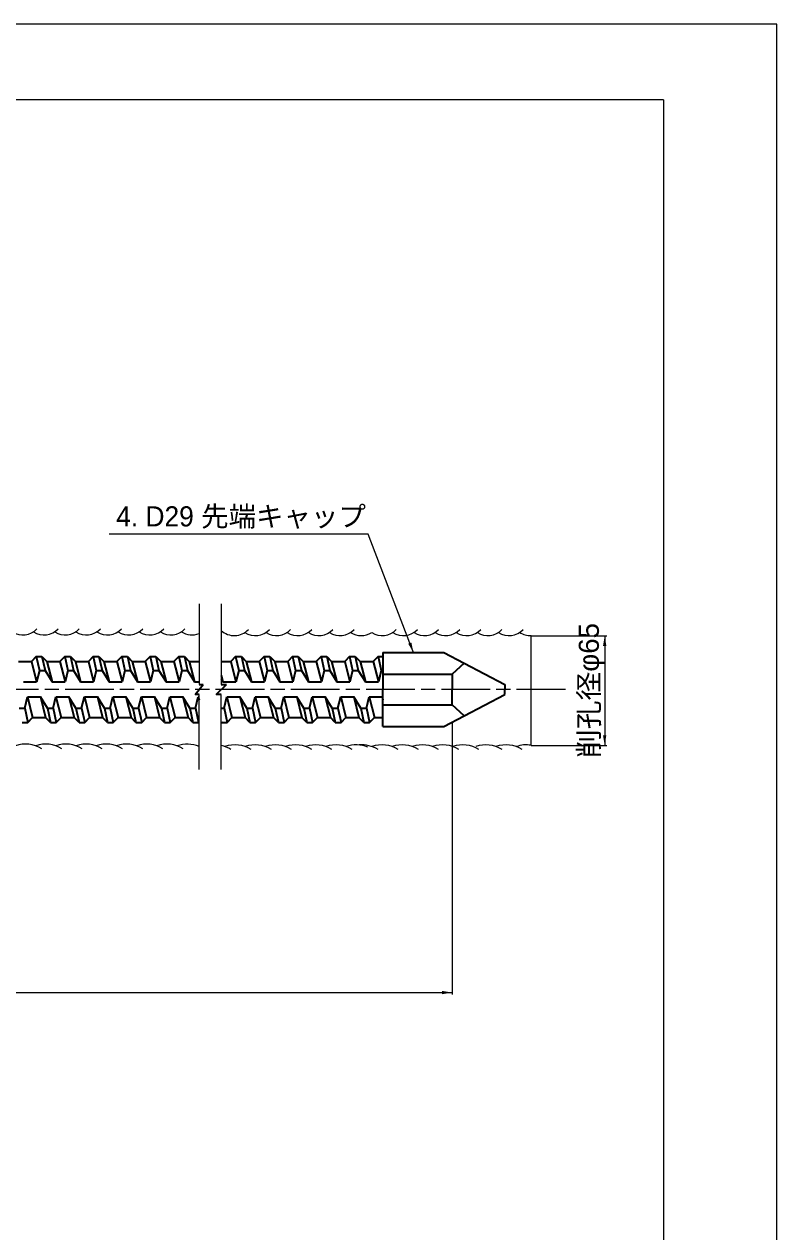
# Model space of a CAD drawing. Units: millimetres at full size, sheet at 1:2; details may follow other scales. Extents: x 2161 to 3843, y 928 to 2116.
# Drawn here: x 3473 to 3843, y 1522 to 2116 of the extents above; entities that cross this region are included whole.
import ezdxf
from ezdxf.enums import TextEntityAlignment as Align

# ---------------------------------------------------------------- set-up
doc = ezdxf.new("R2010")
doc.units = ezdxf.units.MM
doc.header["$LTSCALE"] = 2
doc.linetypes.add('CHAIN', pattern=[18.5, 12, -1.5, 3.5, -1.5])
for name, color, linetype, lineweight in [('1外形線', 7, 'Continuous', 35), ('2 細い実線', 3, 'Continuous', 20), ('4中心線', 1, 'CHAIN', 15), ('6寸法線', 4, 'Continuous', 13), ('7 枠・タイトル', 7, 'Continuous', 13), ('Defpoints_2', 7, 'Continuous', 13)]:
    doc.layers.add(name, color=color, linetype=linetype, lineweight=lineweight)
doc.styles.add('ＭＳ Ｐゴシック', font='')
doc.styles.get('ＭＳ Ｐゴシック').set_extended_font_data('MS PGothic')

# ---------------------------------------------------------------- blocks, each defined once
blk = doc.blocks.new('filled_arrow')
at = {"color": 0, "linetype": 'Continuous', "lineweight": -2}
blk.add_solid([(7.5, 1.25), (0, 0), (7.5, -1.25)], dxfattribs=at)

msp = doc.modelspace()

# ---------------------------------------------------------------- linework, layer by layer
at = {"layer": '1外形線'}
for p, q in [((3649.238, 1806.629), (3649.238, 1788.479)), ((3649.238, 1806.629), (3679.238, 1806.629)), ((3679.238, 1806.629), (3709.238, 1790.979)), ((3470.038, 1802.326), (3476.438, 1802.326)), ((3478.838, 1804.726), (3476.438, 1802.326)), ((3476.438, 1802.326), (3479.005, 1792.207)), ((3478.838, 1804.726), (3481.638, 1804.726)), ((3478.838, 1804.726), (3480.34, 1797.775)), ((3481.638, 1804.726), (3484.038, 1802.326)), ((3481.638, 1804.726), (3483.14, 1797.775)), ((3484.038, 1802.326), (3490.438, 1802.326)), ((3484.038, 1802.326), (3486.605, 1792.207)), ((3492.838, 1804.726), (3490.438, 1802.326)), ((3490.438, 1802.326), (3493.005, 1792.207)), ((3492.838, 1804.726), (3495.638, 1804.726)), ((3492.838, 1804.726), (3494.34, 1797.775)), ((3495.638, 1804.726), (3498.038, 1802.326)), ((3495.638, 1804.726), (3497.14, 1797.775)), ((3498.038, 1802.326), (3504.438, 1802.326)), ((3498.038, 1802.326), (3500.605, 1792.207)), ((3506.838, 1804.726), (3504.438, 1802.326)), ((3504.438, 1802.326), (3507.005, 1792.207)), ((3506.838, 1804.726), (3509.638, 1804.726)), ((3506.838, 1804.726), (3508.34, 1797.775)), ((3509.638, 1804.726), (3512.038, 1802.326)), ((3509.638, 1804.726), (3511.14, 1797.775)), ((3512.038, 1802.326), (3518.438, 1802.326)), ((3512.038, 1802.326), (3514.605, 1792.207)), ((3520.838, 1804.726), (3518.438, 1802.326)), ((3518.438, 1802.326), (3521.005, 1792.207)), ((3520.838, 1804.726), (3523.638, 1804.726)), ((3520.838, 1804.726), (3522.34, 1797.775)), ((3523.638, 1804.726), (3526.038, 1802.326)), ((3523.638, 1804.726), (3525.14, 1797.775)), ((3526.038, 1802.326), (3532.438, 1802.326)), ((3526.038, 1802.326), (3528.605, 1792.207)), ((3534.838, 1804.726), (3532.438, 1802.326)), ((3532.438, 1802.326), (3535.005, 1792.207)), ((3534.838, 1804.726), (3537.638, 1804.726)), ((3534.838, 1804.726), (3536.34, 1797.775)), ((3537.638, 1804.726), (3540.038, 1802.326)), ((3537.638, 1804.726), (3539.14, 1797.775)), ((3540.038, 1802.326), (3546.438, 1802.326)), ((3540.038, 1802.326), (3542.605, 1792.207)), ((3548.838, 1804.726), (3546.438, 1802.326)), ((3546.438, 1802.326), (3549.005, 1792.207)), ((3548.838, 1804.726), (3550.34, 1797.775)), ((3548.838, 1804.726), (3551.638, 1804.726)), ((3551.638, 1804.726), (3553.14, 1797.775)), ((3551.638, 1804.726), (3554.038, 1802.326)), ((3554.038, 1802.326), (3556.605, 1792.207)), ((3554.038, 1802.326), (3558.876, 1802.326)), ((3569.781, 1802.326), (3574.438, 1802.326)), ((3576.838, 1804.726), (3574.438, 1802.326)), ((3574.438, 1802.326), (3577.005, 1792.207)), ((3576.838, 1804.726), (3579.638, 1804.726)), ((3576.838, 1804.726), (3578.34, 1797.775)), ((3579.638, 1804.726), (3582.038, 1802.326)), ((3579.638, 1804.726), (3581.14, 1797.775)), ((3582.038, 1802.326), (3588.438, 1802.326)), ((3582.038, 1802.326), (3584.605, 1792.207)), ((3590.838, 1804.726), (3588.438, 1802.326)), ((3588.438, 1802.326), (3591.005, 1792.207)), ((3590.838, 1804.726), (3593.638, 1804.726)), ((3590.838, 1804.726), (3592.34, 1797.775)), ((3593.638, 1804.726), (3596.038, 1802.326)), ((3593.638, 1804.726), (3595.14, 1797.775)), ((3596.038, 1802.326), (3602.438, 1802.326)), ((3596.038, 1802.326), (3598.605, 1792.207)), ((3604.838, 1804.726), (3602.438, 1802.326)), ((3602.438, 1802.326), (3605.005, 1792.207)), ((3604.838, 1804.726), (3607.638, 1804.726)), ((3604.838, 1804.726), (3606.34, 1797.775)), ((3607.638, 1804.726), (3610.038, 1802.326)), ((3607.638, 1804.726), (3609.14, 1797.775)), ((3610.038, 1802.326), (3616.438, 1802.326)), ((3610.038, 1802.326), (3612.605, 1792.207)), ((3618.838, 1804.726), (3616.438, 1802.326)), ((3616.438, 1802.326), (3619.005, 1792.207)), ((3618.838, 1804.726), (3621.638, 1804.726)), ((3618.838, 1804.726), (3620.34, 1797.775)), ((3621.638, 1804.726), (3624.038, 1802.326)), ((3621.638, 1804.726), (3623.14, 1797.775)), ((3624.038, 1802.326), (3630.438, 1802.326)), ((3624.038, 1802.326), (3626.605, 1792.207)), ((3632.838, 1804.726), (3630.438, 1802.326)), ((3630.438, 1802.326), (3633.005, 1792.207)), ((3632.838, 1804.726), (3635.638, 1804.726)), ((3632.838, 1804.726), (3634.34, 1797.775)), ((3635.638, 1804.726), (3638.038, 1802.326)), ((3635.638, 1804.726), (3637.14, 1797.775)), ((3638.038, 1802.326), (3644.438, 1802.326)), ((3638.038, 1802.326), (3640.605, 1792.207)), ((3646.838, 1804.726), (3644.438, 1802.326)), ((3644.438, 1802.326), (3647.005, 1792.207)), ((3646.838, 1804.726), (3649.238, 1804.726)), ((3646.838, 1804.726), (3648.34, 1797.775)), ((3689.238, 1801.413), (3683.238, 1795.979)), ((3480.34, 1797.775), (3479.005, 1792.207)), ((3480.34, 1797.775), (3483.14, 1797.775)), ((3483.14, 1797.775), (3486.605, 1792.207)), ((3494.34, 1797.775), (3493.005, 1792.207)), ((3494.34, 1797.775), (3497.14, 1797.775)), ((3497.14, 1797.775), (3500.605, 1792.207)), ((3508.34, 1797.775), (3507.005, 1792.207)), ((3508.34, 1797.775), (3511.14, 1797.775)), ((3511.14, 1797.775), (3514.605, 1792.207)), ((3522.34, 1797.775), (3521.005, 1792.207)), ((3522.34, 1797.775), (3525.14, 1797.775)), ((3525.14, 1797.775), (3528.605, 1792.207)), ((3536.34, 1797.775), (3535.005, 1792.207)), ((3536.34, 1797.775), (3539.14, 1797.775)), ((3539.14, 1797.775), (3542.605, 1792.207)), ((3550.34, 1797.775), (3549.005, 1792.207)), ((3550.34, 1797.775), (3553.14, 1797.775)), ((3553.14, 1797.775), (3556.605, 1792.207)), ((3569.781, 1795.456), (3570.605, 1792.207)), ((3578.34, 1797.775), (3577.005, 1792.207)), ((3578.34, 1797.775), (3581.14, 1797.775)), ((3581.14, 1797.775), (3584.605, 1792.207)), ((3592.34, 1797.775), (3591.005, 1792.207)), ((3592.34, 1797.775), (3595.14, 1797.775)), ((3595.14, 1797.775), (3598.605, 1792.207)), ((3606.34, 1797.775), (3605.005, 1792.207)), ((3606.34, 1797.775), (3609.14, 1797.775)), ((3609.14, 1797.775), (3612.605, 1792.207)), ((3620.34, 1797.775), (3619.005, 1792.207)), ((3620.34, 1797.775), (3623.14, 1797.775)), ((3623.14, 1797.775), (3626.605, 1792.207)), ((3634.34, 1797.775), (3633.005, 1792.207)), ((3634.34, 1797.775), (3637.14, 1797.775)), ((3637.14, 1797.775), (3640.605, 1792.207)), ((3648.34, 1797.775), (3647.005, 1792.207)), ((3648.34, 1797.775), (3649.238, 1797.775)), ((3649.238, 1795.979), (3683.238, 1795.979)), ((3683.238, 1795.979), (3683.238, 1788.479)), ((3472.605, 1792.207), (3479.005, 1792.207)), ((3486.605, 1792.207), (3493.005, 1792.207)), ((3500.605, 1792.207), (3507.005, 1792.207)), ((3514.605, 1792.207), (3521.005, 1792.207)), ((3528.605, 1792.207), (3535.005, 1792.207)), ((3542.605, 1792.207), (3549.005, 1792.207)), ((3556.605, 1792.207), (3558.875, 1792.207)), ((3556.875, 1785.986), (3560.875, 1791.002)), ((3558.875, 1791.002), (3560.875, 1791.002)), ((3567.28, 1785.986), (3572.281, 1791.002)), ((3569.781, 1793.531), (3570.605, 1792.207)), ((3569.781, 1791.002), (3572.281, 1791.002)), ((3570.605, 1792.207), (3577.005, 1792.207)), ((3584.605, 1792.207), (3591.005, 1792.207)), ((3598.605, 1792.207), (3605.005, 1792.207)), ((3612.605, 1792.207), (3619.005, 1792.207)), ((3626.605, 1792.207), (3633.005, 1792.207)), ((3640.605, 1792.207), (3647.005, 1792.207)), ((3649.238, 1770.329), (3649.238, 1788.479)), ((3683.238, 1780.979), (3683.238, 1788.479)), ((3709.238, 1790.979), (3709.238, 1788.479)), ((3709.238, 1785.979), (3709.238, 1788.479)), ((3473.137, 1779.276), (3474.472, 1784.845)), ((3474.472, 1784.845), (3480.872, 1784.845)), ((3474.472, 1784.845), (3477.038, 1774.726)), ((3480.872, 1784.845), (3483.438, 1774.726)), ((3484.337, 1779.276), (3480.872, 1784.845)), ((3487.137, 1779.276), (3488.472, 1784.845)), ((3488.472, 1784.845), (3494.872, 1784.845)), ((3488.472, 1784.845), (3491.038, 1774.726)), ((3494.872, 1784.845), (3497.438, 1774.726)), ((3498.337, 1779.276), (3494.872, 1784.845)), ((3501.137, 1779.276), (3502.472, 1784.845)), ((3502.472, 1784.845), (3508.872, 1784.845)), ((3502.472, 1784.845), (3505.038, 1774.726)), ((3508.872, 1784.845), (3511.438, 1774.726)), ((3512.337, 1779.276), (3508.872, 1784.845)), ((3515.137, 1779.276), (3516.472, 1784.845)), ((3516.472, 1784.845), (3522.872, 1784.845)), ((3516.472, 1784.845), (3519.038, 1774.726)), ((3526.337, 1779.276), (3522.872, 1784.845)), ((3522.872, 1784.845), (3525.438, 1774.726)), ((3529.137, 1779.276), (3530.472, 1784.845)), ((3530.472, 1784.845), (3536.872, 1784.845)), ((3530.472, 1784.845), (3533.038, 1774.726)), ((3536.872, 1784.845), (3539.438, 1774.726)), ((3540.337, 1779.276), (3536.872, 1784.845)), ((3543.137, 1779.276), (3544.472, 1784.845)), ((3544.472, 1784.845), (3550.872, 1784.845)), ((3544.472, 1784.845), (3547.038, 1774.726)), ((3550.872, 1784.845), (3553.438, 1774.726)), ((3554.337, 1779.276), (3550.872, 1784.845)), ((3558.875, 1785.985), (3556.875, 1785.986)), ((3557.137, 1779.276), (3558.472, 1784.845)), ((3558.472, 1784.845), (3558.875, 1784.845)), ((3558.472, 1784.845), (3558.875, 1783.256)), ((3569.781, 1785.985), (3567.28, 1785.986)), ((3571.137, 1779.276), (3572.472, 1784.845)), ((3572.472, 1784.845), (3578.872, 1784.845)), ((3572.472, 1784.845), (3575.038, 1774.726)), ((3578.872, 1784.845), (3581.438, 1774.726)), ((3582.337, 1779.276), (3578.872, 1784.845)), ((3585.137, 1779.276), (3586.472, 1784.845)), ((3586.472, 1784.845), (3592.872, 1784.845)), ((3586.472, 1784.845), (3589.038, 1774.726)), ((3592.872, 1784.845), (3595.438, 1774.726)), ((3596.337, 1779.276), (3592.872, 1784.845)), ((3599.137, 1779.276), (3600.472, 1784.845)), ((3600.472, 1784.845), (3606.872, 1784.845)), ((3600.472, 1784.845), (3603.038, 1774.726)), ((3606.872, 1784.845), (3609.438, 1774.726)), ((3610.337, 1779.276), (3606.872, 1784.845)), ((3613.137, 1779.276), (3614.472, 1784.845)), ((3614.472, 1784.845), (3620.872, 1784.845)), ((3614.472, 1784.845), (3617.038, 1774.726)), ((3620.872, 1784.845), (3623.438, 1774.726)), ((3624.337, 1779.276), (3620.872, 1784.845)), ((3627.137, 1779.276), (3628.472, 1784.845)), ((3628.472, 1784.845), (3634.872, 1784.845)), ((3628.472, 1784.845), (3631.038, 1774.726)), ((3634.872, 1784.845), (3637.438, 1774.726)), ((3638.337, 1779.276), (3634.872, 1784.845)), ((3641.137, 1779.276), (3642.472, 1784.845)), ((3642.472, 1784.845), (3648.872, 1784.845)), ((3642.472, 1784.845), (3645.038, 1774.726)), ((3648.872, 1784.845), (3649.238, 1783.4)), ((3649.238, 1784.256), (3648.872, 1784.845)), ((3679.238, 1770.329), (3709.238, 1785.979)), ((3470.337, 1779.276), (3473.137, 1779.276)), ((3473.137, 1779.276), (3474.638, 1772.326)), ((3484.337, 1779.276), (3485.838, 1772.326)), ((3484.337, 1779.276), (3487.137, 1779.276)), ((3487.137, 1779.276), (3488.638, 1772.326)), ((3498.337, 1779.276), (3499.838, 1772.326)), ((3498.337, 1779.276), (3501.137, 1779.276)), ((3501.137, 1779.276), (3502.638, 1772.326)), ((3512.337, 1779.276), (3513.838, 1772.326)), ((3512.337, 1779.276), (3515.137, 1779.276)), ((3515.137, 1779.276), (3516.638, 1772.326)), ((3526.337, 1779.276), (3529.137, 1779.276)), ((3526.337, 1779.276), (3527.838, 1772.326)), ((3529.137, 1779.276), (3530.638, 1772.326)), ((3540.337, 1779.276), (3541.838, 1772.326)), ((3540.337, 1779.276), (3543.137, 1779.276)), ((3543.137, 1779.276), (3544.638, 1772.326)), ((3554.337, 1779.276), (3555.838, 1772.326)), ((3554.337, 1779.276), (3557.137, 1779.276)), ((3557.137, 1779.276), (3558.638, 1772.326)), ((3569.78, 1779.276), (3571.137, 1779.276)), ((3571.137, 1779.276), (3572.638, 1772.326)), ((3582.337, 1779.276), (3583.838, 1772.326)), ((3582.337, 1779.276), (3585.137, 1779.276)), ((3585.137, 1779.276), (3586.638, 1772.326)), ((3596.337, 1779.276), (3597.838, 1772.326)), ((3596.337, 1779.276), (3599.137, 1779.276)), ((3599.137, 1779.276), (3600.638, 1772.326)), ((3610.337, 1779.276), (3611.838, 1772.326)), ((3610.337, 1779.276), (3613.137, 1779.276)), ((3613.137, 1779.276), (3614.638, 1772.326)), ((3624.337, 1779.276), (3625.838, 1772.326)), ((3624.337, 1779.276), (3627.137, 1779.276)), ((3627.137, 1779.276), (3628.638, 1772.326)), ((3638.337, 1779.276), (3639.838, 1772.326)), ((3638.337, 1779.276), (3641.137, 1779.276)), ((3641.137, 1779.276), (3642.638, 1772.326)), ((3649.238, 1780.979), (3683.238, 1780.979)), ((3689.238, 1775.546), (3683.238, 1780.979)), ((3471.838, 1772.326), (3474.638, 1772.326)), ((3474.638, 1772.326), (3477.038, 1774.726)), ((3477.038, 1774.726), (3483.438, 1774.726)), ((3485.838, 1772.326), (3483.438, 1774.726)), ((3485.838, 1772.326), (3488.638, 1772.326)), ((3488.638, 1772.326), (3491.038, 1774.726)), ((3491.038, 1774.726), (3497.438, 1774.726)), ((3499.838, 1772.326), (3497.438, 1774.726)), ((3499.838, 1772.326), (3502.638, 1772.326)), ((3502.638, 1772.326), (3505.038, 1774.726)), ((3505.038, 1774.726), (3511.438, 1774.726)), ((3513.838, 1772.326), (3511.438, 1774.726)), ((3513.838, 1772.326), (3516.638, 1772.326)), ((3516.638, 1772.326), (3519.038, 1774.726)), ((3519.038, 1774.726), (3525.438, 1774.726)), ((3527.838, 1772.326), (3525.438, 1774.726)), ((3527.838, 1772.326), (3530.638, 1772.326)), ((3530.638, 1772.326), (3533.038, 1774.726)), ((3533.038, 1774.726), (3539.438, 1774.726)), ((3541.838, 1772.326), (3539.438, 1774.726)), ((3541.838, 1772.326), (3544.638, 1772.326)), ((3544.638, 1772.326), (3547.038, 1774.726)), ((3547.038, 1774.726), (3553.438, 1774.726)), ((3555.838, 1772.326), (3553.438, 1774.726)), ((3555.838, 1772.326), (3558.638, 1772.326)), ((3558.638, 1772.326), (3558.875, 1772.562)), ((3569.78, 1772.596), (3569.838, 1772.326)), ((3569.838, 1772.326), (3569.78, 1772.384)), ((3569.838, 1772.326), (3572.638, 1772.326)), ((3572.638, 1772.326), (3575.038, 1774.726)), ((3575.038, 1774.726), (3581.438, 1774.726)), ((3583.838, 1772.326), (3581.438, 1774.726)), ((3583.838, 1772.326), (3586.638, 1772.326)), ((3586.638, 1772.326), (3589.038, 1774.726)), ((3589.038, 1774.726), (3595.438, 1774.726)), ((3597.838, 1772.326), (3595.438, 1774.726)), ((3597.838, 1772.326), (3600.638, 1772.326)), ((3600.638, 1772.326), (3603.038, 1774.726)), ((3603.038, 1774.726), (3609.438, 1774.726)), ((3611.838, 1772.326), (3609.438, 1774.726)), ((3611.838, 1772.326), (3614.638, 1772.326)), ((3614.638, 1772.326), (3617.038, 1774.726)), ((3617.038, 1774.726), (3623.438, 1774.726)), ((3625.838, 1772.326), (3623.438, 1774.726)), ((3625.838, 1772.326), (3628.638, 1772.326)), ((3628.638, 1772.326), (3631.038, 1774.726)), ((3631.038, 1774.726), (3637.438, 1774.726)), ((3639.838, 1772.326), (3637.438, 1774.726)), ((3639.838, 1772.326), (3642.638, 1772.326)), ((3642.638, 1772.326), (3645.038, 1774.726)), ((3645.038, 1774.726), (3649.238, 1774.726)), ((3649.238, 1770.329), (3679.238, 1770.329))]:
    msp.add_line(p, q, dxfattribs=at)
at = {"layer": '2 細い実線', "color": 4}
for p, q in [((3558.876, 1830.642), (3558.875, 1791.002)), ((3569.782, 1830.642), (3569.781, 1791.002)), ((3558.874, 1749.195), (3558.875, 1785.985)), ((3569.78, 1749.195), (3569.781, 1785.985))]:
    msp.add_line(p, q, dxfattribs=at)
at = {"layer": '2 細い実線'}
msp.add_line((3722.125, 1761.063), (3722.125, 1814.984), dxfattribs=at)
for centre, radius, start, end in [((3472.312, 1824.703), 9.363, 236.29836, 317.16495), ((3482.702, 1824.703), 9.363, 236.29836, 317.16495), ((3493.092, 1824.703), 9.363, 236.29836, 317.16495), ((3503.482, 1824.702), 9.363, 236.29836, 317.16495), ((3513.872, 1824.702), 9.363, 236.29836, 317.16495), ((3524.262, 1824.702), 9.363, 236.29836, 317.16495), ((3534.652, 1824.701), 9.363, 236.29836, 317.16495), ((3545.042, 1824.701), 9.363, 236.29836, 317.16495), ((3576.212, 1824.341), 9.363, 226.61766, 317.16495), ((3586.602, 1824.341), 9.363, 236.29836, 317.16495), ((3596.992, 1824.34), 9.363, 236.29836, 317.16495), ((3607.382, 1824.34), 9.363, 236.29836, 317.16495), ((3617.773, 1824.34), 9.363, 236.29836, 317.16495), ((3628.163, 1824.339), 9.363, 236.29836, 317.16495), ((3648.943, 1824.339), 9.363, 236.29836, 317.16495), ((3659.333, 1824.338), 9.363, 236.29836, 317.16495), ((3669.723, 1824.338), 9.363, 236.29836, 317.16495), ((3680.113, 1824.338), 9.363, 236.29836, 317.16495), ((3690.503, 1824.337), 9.363, 236.29836, 317.16495), ((3700.893, 1824.337), 9.363, 236.29836, 317.16495), ((3711.283, 1824.337), 9.363, 236.29836, 317.16495), ((3555.432, 1824.701), 9.363, 236.29836, 291.57761), ((3638.553, 1824.339), 9.363, 236.29836, 303.69728), ((3721.673, 1824.336), 9.363, 236.29836, 272.76983), ((3473.582, 1746.682), 14.948, 58.00506, 109.39786), ((3483.511, 1746.681), 14.948, 58.00506, 109.39786), ((3493.441, 1746.68), 14.948, 58.00506, 109.39786), ((3503.371, 1746.68), 14.948, 58.00506, 109.39786), ((3513.301, 1746.679), 14.948, 58.00506, 109.39786), ((3523.231, 1746.679), 14.948, 58.00506, 109.39786), ((3533.161, 1746.678), 14.948, 58.00506, 109.39786), ((3543.091, 1746.677), 14.948, 58.00506, 109.39786), ((3553.021, 1746.677), 14.948, 66.94409, 109.39786), ((3566.632, 1746.316), 14.948, 58.00506, 77.84059), ((3576.562, 1746.316), 14.948, 58.00506, 109.39786), ((3586.492, 1746.315), 14.948, 58.00506, 109.39786), ((3596.422, 1746.314), 14.948, 58.00506, 109.39786), ((3606.352, 1746.314), 14.948, 58.00506, 109.39786), ((3616.282, 1746.313), 14.948, 58.00506, 109.39786), ((3626.211, 1746.313), 14.948, 58.00506, 109.39786), ((3636.141, 1746.312), 14.948, 67.81487, 109.39786), ((3638.902, 1746.313), 14.948, 58.00506, 95.33086), ((3648.832, 1746.313), 14.948, 58.00506, 109.39786), ((3658.762, 1746.312), 14.948, 58.00506, 109.39786), ((3668.692, 1746.312), 14.948, 58.00506, 109.39786), ((3678.622, 1746.311), 14.948, 58.00506, 109.39786), ((3688.552, 1746.311), 14.948, 58.00506, 109.39786), ((3699.862, 1746.311), 14.948, 58.00506, 109.39786), ((3709.792, 1746.31), 14.948, 58.00506, 109.39786), ((3719.722, 1746.309), 14.948, 80.7482, 109.39786)]:
    msp.add_arc(centre, radius, start, end, dxfattribs=at)
at = {"layer": '4中心線'}
msp.add_line((3738.961, 1788.479), (2352.512, 1788.479), dxfattribs=at)
at = {"layer": '6寸法線'}
for p, q in [((3722.189, 1814.916), (3759.259, 1814.916)), ((3758.259, 1814.916), (3758.259, 1760.995)), ((3683.238, 1772.263), (3683.238, 1638.437)), ((3722.186, 1760.995), (3759.259, 1760.995)), ((2375.265, 1639.437), (3683.238, 1639.437))]:
    msp.add_line(p, q, dxfattribs=at)
msp.add_lwpolyline([(3664.238, 1806.629), (3662.461, 1811.303), (3642.053, 1864.969), (3514.694, 1864.969)], dxfattribs=at)
at = {"layer": '7 枠・タイトル'}
for q in [(2216.543, 2078.514), (3787.239, 964.96)]:
    msp.add_line((3787.239, 2078.514), q, dxfattribs=at)
at = {"layer": 'Defpoints_2'}
msp.add_lwpolyline([(2160.891, 927.737), (3842.891, 927.737), (3842.891, 2115.737), (2160.891, 2115.737)], close=True, dxfattribs=at)

# ---------------------------------------------------------------- block references
at = {"layer": '6寸法線', "xscale": 0.667, "yscale": 0.667}
for p, rotation in [((3758.259, 1814.916), 270), ((3664.238, 1806.629), 110.8), ((3758.259, 1760.995), 90), ((3683.238, 1639.437), 180)]:
    msp.add_blockref('filled_arrow', p, dxfattribs=dict(at, rotation=rotation))

# ---------------------------------------------------------------- texts
at = {"layer": '6寸法線', "color": 7, "style": 'ＭＳ Ｐゴシック'}
msp.add_text('4. D29 先端キャップ', height=9.897, dxfattribs=at).set_placement((3518.122, 1865.733), align=Align.BOTTOM_LEFT)
at = {"layer": '6寸法線', "style": 'ＭＳ Ｐゴシック', "width": 1.05}
msp.add_text('削孔径φ65', height=9.897, rotation=90, dxfattribs=at).set_placement((3750.469, 1787.955), align=Align.MIDDLE_CENTER)

doc.saveas('drawing.dxf')
